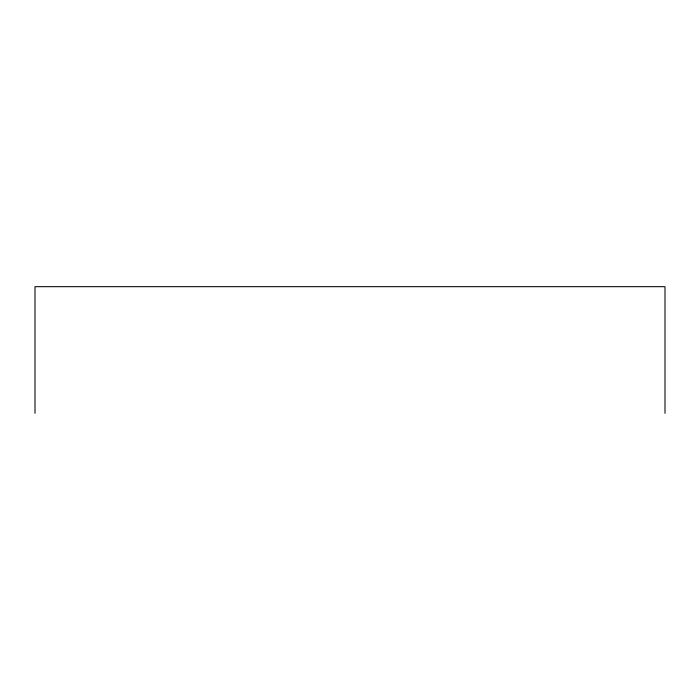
<?xml version="1.0" encoding="UTF-8"?>
<svg xmlns="http://www.w3.org/2000/svg" width="700" height="700" viewBox="0 0 700 700"><rect width="100%" height="100%" fill="white"/><g stroke="black" fill="none" stroke-linecap="round" stroke-linejoin="round"><path stroke-width="1.05" d="M665 413.324L665 286.676L35 286.676L35 413.324"/></g></svg>
